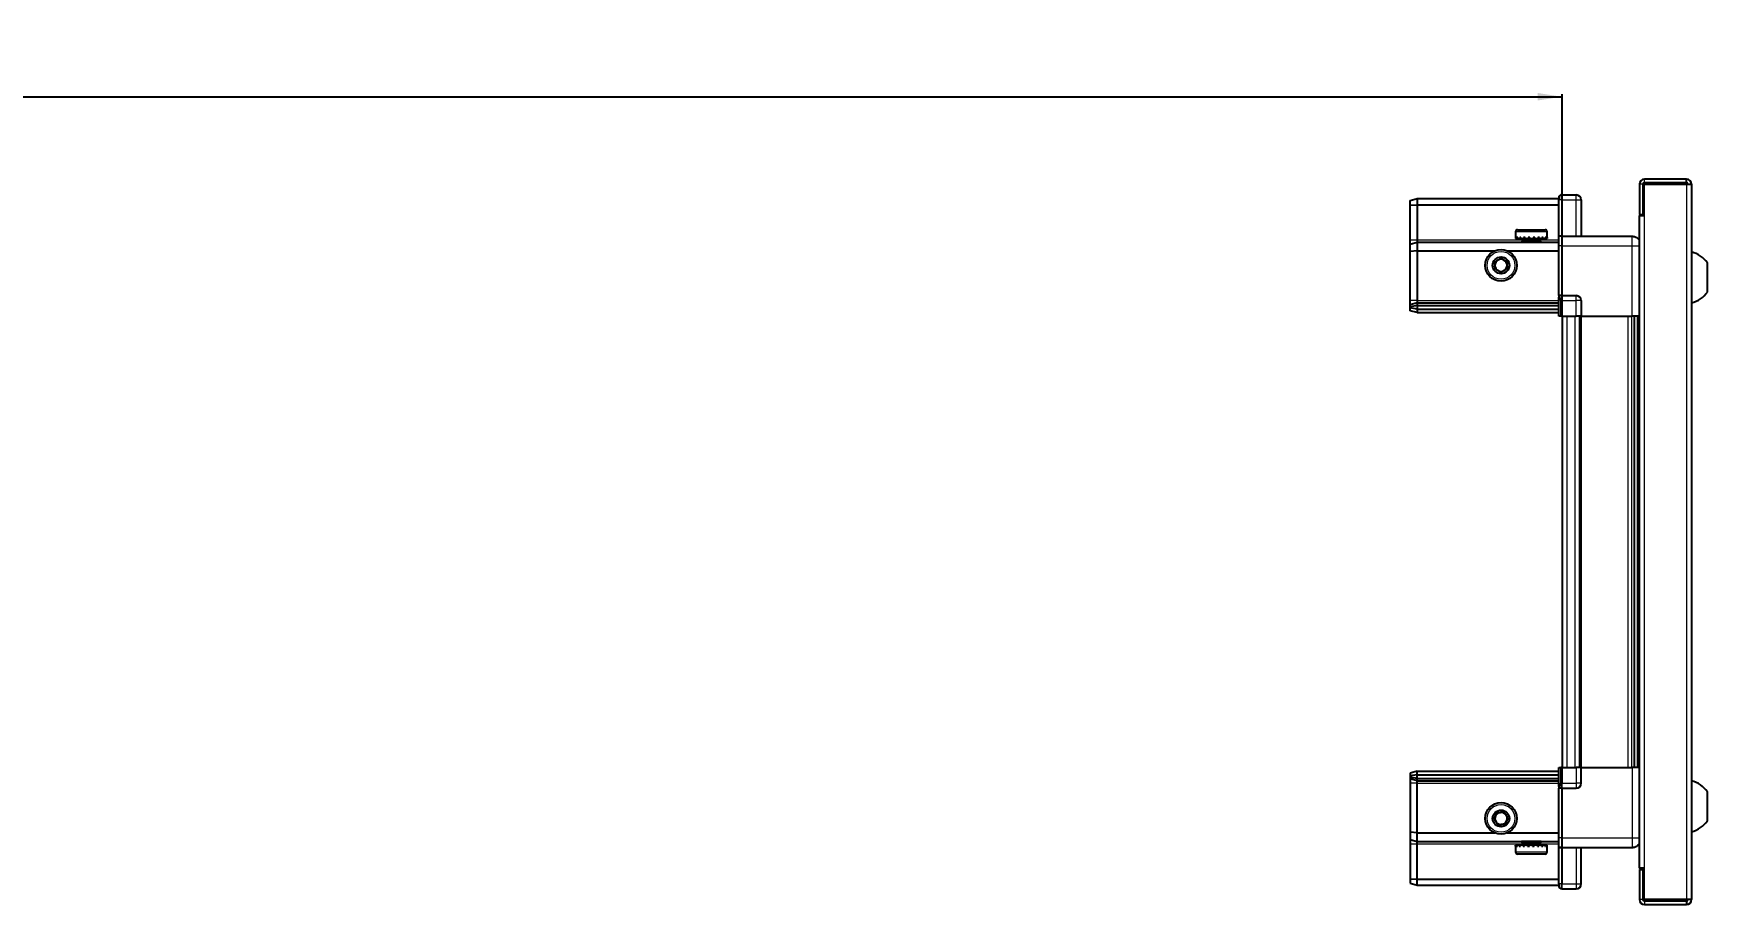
# Model space of a CAD drawing. Header units: millimetres. Extents: x 899 to 4113, y -416 to 1782.
# Drawn here: x 2632 to 3322, y 1344 to 1704 of the extents above; entities that cross this region are included whole.
import ezdxf

# ---------------------------------------------------------------- set-up
doc = ezdxf.new("R2010")
doc.units = ezdxf.units.MM
doc.layers.add('FORMAT', color=7, linetype='Continuous')
doc.styles.add('SLDTEXTSTYLE0', font='TXT', dxfattribs={"width": 0.75})
doc.dimstyles.new('SLDDIMSTYLE0', dxfattribs={"dimtxt": 20, "dimasz": 10, "dimexe": 0, "dimexo": 0.0625, "dimgap": 5, "dimtad": 2, "dimdec": 1, "dimrnd": 1e-09, "dimzin": 12, "dimdsep": 46, "dimtxsty": 'SLDTEXTSTYLE0', "dimsah": 1, "dimcen": 0.09, "dimadec": 0, "dimazin": 3, "dimtfac": 1, "dimtofl": 0, "dimtmove": 0, "dimatfit": 3, "dimfxl": 0, "dimfrac": 2, "dimtolj": 1, "dimtzin": 12, "dimarcsym": 0})

# ---------------------------------------------------------------- blocks, each defined once
blk = doc.blocks.new('_D_4')
at = {"layer": 'FORMAT'}
for p, q in [((1762.2, 1586.94), (1762.2, 1678.43)), ((1762.2, 1677.43), (3262.2, 1677.43)), ((3262.2, 1586.94), (3262.2, 1678.43))]:
    blk.add_line(p, q, dxfattribs=at)
for points in [[(1762.2, 1677.43), (1772.2, 1675.9), (1772.2, 1678.97)], [(3262.2, 1677.43), (3252.2, 1678.97), (3252.2, 1675.9)]]:
    blk.add_solid(points, dxfattribs=at)
at = {"layer": 'FORMAT', "insert": (2482.64, 1703.22), "char_height": 20, "attachment_point": 1, "style": 'SLDTEXTSTYLE0'}
blk.add_mtext('1500', dxfattribs=at)

msp = doc.modelspace()

# ---------------------------------------------------------------- linework, layer by layer
at = {"color": 7, "linetype": 'Continuous', "lineweight": 25}
for p, q in [((3313.45, 1643.43), (3296.15, 1643.43)), ((3313.45, 1641.93), (3313.45, 1643.43)), ((3199.55, 1634.63), (3202.55, 1635.43)), ((3202.55, 1635.43), (3202.55, 1632.93)), ((3202.55, 1635.43), (3260.85, 1635.43)), ((3261.71, 1636.93), (3260.85, 1636.43)), ((3261.71, 1636.93), (3260.85, 1636.43)), ((3260.85, 1636.43), (3260.85, 1634.93)), ((3262.05, 1636.93), (3261.71, 1636.93)), ((3262.05, 1636.93), (3261.71, 1636.93)), ((3262.05, 1636.93), (3262.05, 1636.93)), ((3262.05, 1634.93), (3262.05, 1636.93)), ((3262.05, 1636.93), (3268.05, 1636.93)), ((3294.05, 1641.33), (3294.05, 1628.93)), ((3295.55, 1641.33), (3295.55, 1628.93)), ((3296.05, 1628.43), (3296.05, 1641.33)), ((3296.05, 1641.33), (3313.45, 1641.33)), ((3313.45, 1641.93), (3296.15, 1641.93)), ((3313.45, 1641.33), (3315.55, 1641.33)), ((3315.55, 1641.33), (3315.55, 1346.53)), ((3199.55, 1632.78), (3199.55, 1634.63)), ((3199.55, 1632.78), (3202.55, 1632.93)), ((3199.55, 1618.43), (3199.55, 1632.78)), ((3202.55, 1632.93), (3202.55, 1618.43)), ((3202.55, 1632.93), (3260.85, 1632.93)), ((3260.85, 1620.13), (3260.85, 1634.93)), ((3262.05, 1634.93), (3262.05, 1620.13)), ((3270.05, 1634.93), (3270.05, 1619.93)), ((3293.95, 1628.43), (3293.95, 1359.43)), ((3293.95, 1628.43), (3296.05, 1628.43)), ((3294.05, 1628.93), (3295.55, 1628.93)), ((3243.05, 1621.83), (3243.05, 1618.93)), ((3243.85, 1622.63), (3255.25, 1622.63)), ((3256.05, 1618.93), (3256.05, 1621.83)), ((3199.55, 1616.63), (3199.55, 1618.43)), ((3199.55, 1616.63), (3202.55, 1617.43)), ((3199.55, 1613.6), (3199.55, 1616.63)), ((3202.55, 1618.43), (3202.55, 1617.43)), ((3202.55, 1617.43), (3202.55, 1613.93)), ((3202.55, 1617.43), (3260.85, 1617.43)), ((3243.05, 1618.93), (3243.09, 1618.93)), ((3243.21, 1619.43), (3243.09, 1619.43)), ((3243.09, 1619.43), (3243.09, 1618.93)), ((3243.09, 1618.93), (3243.21, 1618.93)), ((3243.21, 1619.43), (3243.21, 1618.93)), ((3243.21, 1618.93), (3243.62, 1618.93)), ((3243.96, 1619.43), (3243.62, 1619.43)), ((3243.62, 1619.43), (3243.62, 1618.93)), ((3243.62, 1618.93), (3243.96, 1618.93)), ((3243.96, 1619.43), (3243.96, 1618.93)), ((3243.96, 1618.93), (3244.73, 1618.93)), ((3245.25, 1619.43), (3244.73, 1619.43)), ((3244.73, 1619.43), (3244.73, 1618.93)), ((3244.73, 1618.93), (3245.25, 1618.93)), ((3245.15, 1618.93), (3245.15, 1618.83)), ((3245.15, 1618.83), (3253.95, 1618.83)), ((3245.25, 1619.43), (3245.25, 1618.93)), ((3245.25, 1618.93), (3246.31, 1618.93)), ((3245.55, 1618.43), (3246.24, 1617.95)), ((3245.55, 1618.43), (3253.55, 1618.43)), ((3246.24, 1617.95), (3245.55, 1617.47)), ((3245.55, 1617.47), (3245.55, 1617.43)), ((3245.55, 1617.47), (3253.55, 1617.47)), ((3246.24, 1617.95), (3252.86, 1617.95)), ((3246.97, 1619.43), (3246.31, 1619.43)), ((3246.31, 1619.43), (3246.31, 1618.93)), ((3246.31, 1618.93), (3246.97, 1618.93)), ((3246.97, 1619.43), (3246.97, 1618.93)), ((3246.97, 1618.93), (3248.21, 1618.93)), ((3248.94, 1619.43), (3248.21, 1619.43)), ((3248.21, 1619.43), (3248.21, 1618.93)), ((3248.21, 1618.93), (3248.64, 1618.93)), ((3248.64, 1619.43), (3248.64, 1618.93)), ((3248.94, 1619.43), (3248.94, 1618.93)), ((3248.94, 1618.93), (3250.24, 1618.93)), ((3250.97, 1619.43), (3250.24, 1619.43)), ((3250.24, 1619.43), (3250.24, 1618.93)), ((3250.51, 1619.43), (3250.51, 1618.93)), ((3250.51, 1618.93), (3250.97, 1618.93)), ((3250.97, 1619.43), (3250.97, 1618.93)), ((3250.97, 1618.93), (3252.2, 1618.93)), ((3252.86, 1619.43), (3252.2, 1619.43)), ((3252.2, 1619.43), (3252.2, 1618.93)), ((3252.2, 1618.93), (3252.86, 1618.93)), ((3252.86, 1619.43), (3252.86, 1618.93)), ((3252.86, 1618.93), (3253.91, 1618.93)), ((3252.86, 1617.95), (3253.55, 1618.43)), ((3253.55, 1617.47), (3252.86, 1617.95)), ((3253.55, 1617.43), (3253.55, 1617.47)), ((3254.43, 1619.43), (3253.91, 1619.43)), ((3253.91, 1619.43), (3253.91, 1618.93)), ((3253.91, 1618.93), (3254.43, 1618.93)), ((3253.95, 1618.83), (3253.95, 1618.93)), ((3254.43, 1619.43), (3254.43, 1618.93)), ((3254.43, 1618.93), (3255.18, 1618.93)), ((3255.52, 1619.43), (3255.18, 1619.43)), ((3255.18, 1619.43), (3255.18, 1618.93)), ((3255.18, 1618.93), (3255.52, 1618.93)), ((3255.52, 1619.43), (3255.52, 1618.93)), ((3255.52, 1618.93), (3255.91, 1618.93)), ((3256.02, 1619.43), (3255.91, 1619.43)), ((3255.91, 1619.43), (3255.91, 1618.93)), ((3255.91, 1618.93), (3256.02, 1618.93)), ((3256.02, 1619.43), (3256.02, 1618.93)), ((3256.02, 1618.93), (3256.05, 1618.93)), ((3260.85, 1619.93), (3260.85, 1620.13)), ((3262.05, 1619.93), (3260.85, 1619.93)), ((3260.85, 1615.93), (3260.85, 1619.93)), ((3260.85, 1595.63), (3260.85, 1615.93)), ((3262.05, 1620.13), (3262.05, 1619.93)), ((3262.05, 1619.93), (3262.05, 1615.93)), ((3262.05, 1619.93), (3291.05, 1619.93)), ((3262.05, 1615.93), (3262.05, 1595.63)), ((3202.55, 1613.93), (3199.55, 1613.6)), ((3199.55, 1593.43), (3199.55, 1613.6)), ((3202.55, 1613.93), (3202.55, 1593.43)), ((3202.55, 1613.93), (3234.55, 1613.93)), ((3239.55, 1613.93), (3260.85, 1613.93)), ((3322.15, 1596.93), (3322.15, 1608.93)), ((3260.85, 1595.43), (3260.85, 1595.63)), ((3262.05, 1595.43), (3260.85, 1595.43)), ((3260.85, 1595.43), (3260.85, 1594.76)), ((3260.85, 1586.93), (3260.85, 1594.76)), ((3262.05, 1595.63), (3262.05, 1595.43)), ((3262.05, 1593.43), (3262.05, 1595.43)), ((3262.05, 1595.43), (3268.05, 1595.43)), ((3262.05, 1593.43), (3262.05, 1595.43)), ((3199.55, 1591.63), (3199.55, 1593.43)), ((3202.55, 1592.43), (3199.55, 1591.63)), ((3199.55, 1590.89), (3199.55, 1591.63)), ((3202.55, 1591.43), (3199.55, 1590.89)), ((3199.55, 1590.39), (3199.55, 1590.89)), ((3202.55, 1589.93), (3199.55, 1590.39)), ((3199.55, 1589.24), (3199.55, 1590.39)), ((3202.55, 1588.43), (3199.55, 1589.24)), ((3202.55, 1593.43), (3202.55, 1592.43)), ((3202.55, 1592.43), (3202.55, 1591.43)), ((3202.55, 1592.43), (3260.85, 1592.43)), ((3202.55, 1591.43), (3202.55, 1589.93)), ((3202.55, 1591.43), (3260.85, 1591.43)), ((3202.55, 1589.93), (3260.85, 1589.93)), ((3202.55, 1589.93), (3202.55, 1588.43)), ((3202.55, 1588.43), (3260.85, 1588.43)), ((3261.71, 1586.93), (3260.85, 1586.93)), ((3261.71, 1593.43), (3261.71, 1586.93)), ((3262.05, 1586.93), (3261.71, 1586.93)), ((3262.05, 1593.43), (3262.05, 1586.93)), ((3262.05, 1586.93), (3268.05, 1586.93)), ((3262.2, 1586.93), (3262.2, 1400.93)), ((3270.05, 1586.93), (3268.05, 1586.93)), ((3269.4, 1586.93), (3269.4, 1400.93)), ((3270.05, 1593.43), (3270.05, 1586.93)), ((3270.05, 1586.93), (3291.05, 1586.93)), ((3292.07, 1400.93), (3292.07, 1586.93)), ((3292.11, 1400.93), (3292.11, 1586.93)), ((3293.9, 1586.93), (3293.9, 1400.93)), ((3260.85, 1393.11), (3260.85, 1400.93)), ((3260.85, 1400.93), (3261.71, 1400.93)), ((3261.71, 1400.93), (3261.71, 1400.93)), ((3261.71, 1400.93), (3261.71, 1394.43)), ((3262.05, 1400.93), (3261.71, 1400.93)), ((3262.05, 1400.93), (3262.05, 1394.43)), ((3262.05, 1400.93), (3262.05, 1400.93)), ((3262.05, 1400.93), (3262.05, 1394.43)), ((3262.05, 1400.93), (3268.05, 1400.93)), ((3270.05, 1400.93), (3268.05, 1400.93)), ((3270.05, 1394.43), (3270.05, 1400.93)), ((3270.05, 1400.93), (3291.05, 1400.93)), ((3202.55, 1399.43), (3199.55, 1398.63)), ((3199.55, 1398.63), (3199.55, 1397.48)), ((3202.55, 1397.93), (3199.55, 1397.48)), ((3199.55, 1397.48), (3199.55, 1396.98)), ((3202.55, 1396.43), (3199.55, 1396.98)), ((3199.55, 1396.98), (3199.55, 1396.24)), ((3202.55, 1395.43), (3199.55, 1396.24)), ((3199.55, 1396.24), (3199.55, 1394.43)), ((3199.55, 1394.43), (3199.55, 1374.27)), ((3202.55, 1397.93), (3202.55, 1399.43)), ((3202.55, 1399.43), (3260.85, 1399.43)), ((3202.55, 1397.93), (3260.85, 1397.93)), ((3202.55, 1396.43), (3202.55, 1397.93)), ((3202.55, 1396.43), (3260.85, 1396.43)), ((3202.55, 1395.43), (3202.55, 1396.43)), ((3202.55, 1395.43), (3260.85, 1395.43)), ((3202.55, 1394.43), (3202.55, 1395.43)), ((3202.55, 1373.93), (3202.55, 1394.43)), ((3262.05, 1392.43), (3262.05, 1394.43)), ((3260.85, 1393.11), (3260.85, 1392.43)), ((3262.05, 1392.43), (3260.85, 1392.43)), ((3260.85, 1392.23), (3260.85, 1392.43)), ((3260.85, 1371.93), (3260.85, 1392.23)), ((3262.05, 1392.43), (3262.05, 1392.23)), ((3262.05, 1392.43), (3268.05, 1392.43)), ((3262.05, 1392.23), (3262.05, 1371.93)), ((3322.15, 1378.93), (3322.15, 1390.93)), ((3202.55, 1373.93), (3199.55, 1374.27)), ((3199.55, 1374.27), (3199.55, 1371.24)), ((3202.55, 1373.93), (3234.55, 1373.93)), ((3202.55, 1370.43), (3202.55, 1373.93)), ((3239.55, 1373.93), (3260.85, 1373.93)), ((3199.55, 1371.24), (3202.55, 1370.43)), ((3199.55, 1371.24), (3199.55, 1369.43)), ((3199.55, 1369.43), (3199.55, 1355.09)), ((3202.55, 1370.43), (3260.85, 1370.43)), ((3202.55, 1369.43), (3202.55, 1370.43)), ((3202.55, 1354.93), (3202.55, 1369.43)), ((3243.05, 1368.93), (3243.05, 1366.03)), ((3243.07, 1368.93), (3243.05, 1368.93)), ((3243.07, 1368.43), (3243.07, 1368.93)), ((3243.16, 1368.93), (3243.07, 1368.93)), ((3243.07, 1368.43), (3243.16, 1368.43)), ((3243.16, 1368.43), (3243.16, 1368.93)), ((3243.54, 1368.93), (3243.16, 1368.93)), ((3243.54, 1368.43), (3243.54, 1368.93)), ((3243.86, 1368.93), (3243.54, 1368.93)), ((3243.54, 1368.43), (3243.86, 1368.43)), ((3243.86, 1368.43), (3243.86, 1368.93)), ((3244.59, 1368.93), (3243.86, 1368.93)), ((3244.59, 1368.43), (3244.59, 1368.93)), ((3245.1, 1368.93), (3244.59, 1368.93)), ((3244.59, 1368.43), (3245.1, 1368.43)), ((3245.1, 1368.43), (3245.1, 1368.93)), ((3246.14, 1368.93), (3245.1, 1368.93)), ((3245.15, 1369.03), (3245.15, 1368.93)), ((3253.95, 1369.03), (3245.15, 1369.03)), ((3245.55, 1370.43), (3245.55, 1370.4)), ((3245.55, 1370.4), (3246.24, 1369.92)), ((3253.55, 1370.4), (3245.55, 1370.4)), ((3246.24, 1369.92), (3245.55, 1369.43)), ((3253.55, 1369.43), (3245.55, 1369.43)), ((3246.14, 1368.43), (3246.14, 1368.93)), ((3246.79, 1368.93), (3246.14, 1368.93)), ((3246.14, 1368.43), (3246.79, 1368.43)), ((3252.86, 1369.92), (3246.24, 1369.92)), ((3246.79, 1368.43), (3246.79, 1368.93)), ((3248.01, 1368.93), (3246.79, 1368.93)), ((3248.01, 1368.43), (3248.01, 1368.93)), ((3248.51, 1368.93), (3248.01, 1368.93)), ((3248.01, 1368.43), (3248.74, 1368.43)), ((3248.51, 1368.43), (3248.51, 1368.93)), ((3248.74, 1368.43), (3248.74, 1368.93)), ((3250.04, 1368.93), (3248.74, 1368.93)), ((3250.04, 1368.43), (3250.04, 1368.93)), ((3250.04, 1368.43), (3250.77, 1368.43)), ((3250.38, 1368.43), (3250.38, 1368.93)), ((3250.77, 1368.93), (3250.38, 1368.93)), ((3250.77, 1368.43), (3250.77, 1368.93)), ((3252.02, 1368.93), (3250.77, 1368.93)), ((3252.02, 1368.43), (3252.02, 1368.93)), ((3252.69, 1368.93), (3252.02, 1368.93)), ((3252.02, 1368.43), (3252.69, 1368.43)), ((3252.69, 1368.43), (3252.69, 1368.93)), ((3253.76, 1368.93), (3252.69, 1368.93)), ((3252.86, 1369.92), (3253.55, 1370.4)), ((3253.55, 1369.43), (3252.86, 1369.92)), ((3253.55, 1370.4), (3253.55, 1370.43)), ((3253.76, 1368.43), (3253.76, 1368.93)), ((3254.29, 1368.93), (3253.76, 1368.93)), ((3253.76, 1368.43), (3254.29, 1368.43)), ((3253.95, 1368.93), (3253.95, 1369.03)), ((3254.29, 1368.43), (3254.29, 1368.93)), ((3255.08, 1368.93), (3254.29, 1368.93)), ((3255.08, 1368.43), (3255.08, 1368.93)), ((3255.43, 1368.93), (3255.08, 1368.93)), ((3255.08, 1368.43), (3255.43, 1368.43)), ((3255.43, 1368.43), (3255.43, 1368.93)), ((3255.86, 1368.93), (3255.43, 1368.93)), ((3255.86, 1368.43), (3255.86, 1368.93)), ((3256, 1368.93), (3255.86, 1368.93)), ((3255.86, 1368.43), (3256, 1368.43)), ((3256, 1368.43), (3256, 1368.93)), ((3256.05, 1368.93), (3256, 1368.93)), ((3256.05, 1366.03), (3256.05, 1368.93)), ((3260.85, 1367.93), (3260.85, 1371.93)), ((3262.05, 1367.93), (3260.85, 1367.93)), ((3260.85, 1367.73), (3260.85, 1367.93)), ((3260.85, 1352.93), (3260.85, 1367.73)), ((3262.05, 1371.93), (3262.05, 1367.93)), ((3262.05, 1367.93), (3262.05, 1367.73)), ((3262.05, 1367.93), (3291.05, 1367.93)), ((3262.05, 1367.73), (3262.05, 1352.93)), ((3262.05, 1367.73), (3262.05, 1352.93)), ((3270.05, 1352.93), (3270.05, 1367.93)), ((3255.25, 1365.23), (3243.85, 1365.23)), ((3296.05, 1359.43), (3293.95, 1359.43)), ((3296.05, 1346.53), (3296.05, 1359.43)), ((3199.55, 1355.09), (3202.55, 1354.93)), ((3199.55, 1355.09), (3199.55, 1353.24)), ((3199.55, 1353.24), (3202.55, 1352.43)), ((3202.55, 1354.93), (3260.85, 1354.93)), ((3202.55, 1352.43), (3202.55, 1354.93)), ((3202.55, 1352.43), (3260.85, 1352.43)), ((3260.85, 1352.93), (3260.85, 1351.43)), ((3262.05, 1350.93), (3262.05, 1352.93)), ((3294.05, 1358.93), (3295.55, 1358.93)), ((3294.05, 1358.93), (3294.05, 1346.53)), ((3295.55, 1358.93), (3295.55, 1346.53)), ((3260.85, 1351.43), (3261.71, 1350.93)), ((3262.05, 1350.93), (3261.71, 1350.93)), ((3262.05, 1350.93), (3268.05, 1350.93)), ((3313.45, 1346.53), (3296.05, 1346.53)), ((3296.15, 1345.93), (3313.45, 1345.93)), ((3315.55, 1346.53), (3313.45, 1346.53)), ((3313.45, 1345.93), (3313.45, 1344.43)), ((3296.15, 1344.43), (3313.45, 1344.43))]:
    msp.add_line(p, q, dxfattribs=at)
at = {"color": 8, "linetype": 'Continuous', "lineweight": 18}
for p, q in [((3296.15, 1641.93), (3296.15, 1643.43)), ((3268.05, 1634.93), (3268.05, 1636.93)), ((3295.55, 1641.33), (3294.05, 1641.33)), ((3313.45, 1641.33), (3313.45, 1346.53)), ((3262.05, 1634.93), (3260.85, 1634.93)), ((3262.05, 1634.93), (3268.05, 1634.93)), ((3268.05, 1619.93), (3268.05, 1634.93)), ((3268.05, 1634.93), (3270.05, 1634.93)), ((3296.05, 1628.43), (3296.05, 1359.43)), ((3243.05, 1621.83), (3256.05, 1621.83)), ((3199.55, 1618.43), (3202.55, 1618.43)), ((3202.55, 1618.43), (3245.55, 1618.43)), ((3253.55, 1618.43), (3260.85, 1618.43)), ((3260.85, 1620.13), (3262.05, 1620.13)), ((3262.05, 1615.93), (3260.85, 1615.93)), ((3262.05, 1615.93), (3291.05, 1615.93)), ((3291.05, 1586.93), (3291.05, 1615.93)), ((3260.85, 1595.63), (3262.05, 1595.63)), ((3268.05, 1593.43), (3268.05, 1595.43)), ((3202.55, 1593.43), (3199.55, 1593.43)), ((3202.55, 1593.43), (3260.85, 1593.43)), ((3262.05, 1593.43), (3261.71, 1593.43)), ((3262.05, 1593.43), (3268.05, 1593.43)), ((3264.2, 1586.93), (3264.2, 1400.93)), ((3267.4, 1586.93), (3267.4, 1400.93)), ((3268.05, 1586.93), (3268.05, 1593.43)), ((3270.05, 1593.43), (3268.05, 1593.43)), ((3270.05, 1586.93), (3270.05, 1400.93)), ((3289.45, 1400.93), (3289.45, 1586.93)), ((3290.86, 1586.93), (3290.86, 1400.93)), ((3293.31, 1400.93), (3293.31, 1586.93)), ((3262.05, 1400.93), (3261.71, 1400.93)), ((3268.05, 1400.93), (3268.05, 1394.43)), ((3291.05, 1400.93), (3291.05, 1371.93)), ((3202.55, 1394.43), (3199.55, 1394.43)), ((3202.55, 1394.43), (3260.85, 1394.43)), ((3262.05, 1394.43), (3261.71, 1394.43)), ((3262.05, 1394.43), (3268.05, 1394.43)), ((3270.05, 1394.43), (3268.05, 1394.43)), ((3268.05, 1394.43), (3268.05, 1392.43)), ((3262.05, 1392.23), (3260.85, 1392.23)), ((3199.55, 1369.43), (3202.55, 1369.43)), ((3202.55, 1369.43), (3245.55, 1369.43)), ((3256.05, 1366.03), (3243.05, 1366.03)), ((3253.55, 1369.43), (3260.85, 1369.43)), ((3262.05, 1371.93), (3260.85, 1371.93)), ((3262.05, 1367.73), (3260.85, 1367.73)), ((3262.05, 1371.93), (3291.05, 1371.93)), ((3268.05, 1367.93), (3268.05, 1352.93)), ((3262.05, 1352.93), (3260.85, 1352.93)), ((3262.05, 1352.93), (3268.05, 1352.93)), ((3268.05, 1352.93), (3270.05, 1352.93)), ((3268.05, 1352.93), (3268.05, 1350.93)), ((3295.55, 1346.53), (3294.05, 1346.53)), ((3296.15, 1345.93), (3296.15, 1344.43))]:
    msp.add_line(p, q, dxfattribs=at)
at = {"color": 7, "linetype": 'Continuous', "lineweight": 25}
for centre, radius in [((3237.05, 1607.93), 6.5), ((3237.05, 1607.93), 3.46), ((3237.05, 1379.93), 6.5), ((3237.05, 1379.93), 3.46)]:
    msp.add_circle(centre, radius, dxfattribs=at)
at = {"color": 8, "linetype": 'Continuous', "lineweight": 18}
for centre in [(3237.05, 1607.93), (3237.05, 1379.93)]:
    msp.add_circle(centre, 5.7, dxfattribs=at)
at = {"color": 7, "linetype": 'Continuous', "lineweight": 25}
for centre, radius, start, end in [((3296.15, 1641.33), 2.1, 90, 180), ((3313.45, 1641.33), 2.1, 0, 90), ((3268.05, 1634.93), 2, 0, 90), ((3296.15, 1641.33), 0.6, 90, 180), ((3313.45, 1641.33), 0.6, 0, 90), ((3243.85, 1621.83), 0.8, 90, 180), ((3255.25, 1621.83), 0.8, 0, 90), ((3245.15, 1618.43), 0.4, 0, 90), ((3253.95, 1618.43), 0.4, 90, 180), ((3237.05, 1607.93), 2.5, 120.74103, 180.74103), ((3237.05, 1607.93), 2.5, 180.74103, 240.74103), ((3237.05, 1607.93), 2.5, 60.74103, 120.74103), ((3237.05, 1607.93), 2.5, 0.74103, 60.74103), ((3237.05, 1607.93), 2.5, 300.74103, 0.74103), ((3312.52, 1601.91), 11.91, 36.1266, 75.29965), ((3237.05, 1607.93), 2.5, 240.74103, 300.74103), ((3268.05, 1593.43), 2, 0, 90), ((3312.52, 1603.96), 11.91, 284.70035, 323.8734), ((3268.05, 1394.43), 2, 270, 0), ((3312.52, 1383.91), 11.91, 36.1266, 75.29965), ((3237.05, 1379.93), 2.5, 155.91157, 215.91157), ((3237.05, 1379.93), 2.5, 95.91157, 155.91157), ((3237.05, 1379.93), 2.5, 35.91157, 95.91157), ((3237.05, 1379.93), 2.5, 335.91157, 35.91157), ((3237.05, 1379.93), 2.5, 215.91157, 275.91157), ((3237.05, 1379.93), 2.5, 275.91157, 335.91157), ((3312.52, 1385.96), 11.91, 284.70035, 323.8734), ((3243.85, 1366.03), 0.8, 180, 270), ((3245.15, 1369.43), 0.4, 270, 0), ((3253.95, 1369.43), 0.4, 180, 270), ((3255.25, 1366.03), 0.8, 270, 0), ((3268.05, 1352.93), 2, 270, 0), ((3296.15, 1346.53), 2.1, 180, 270), ((3296.15, 1346.53), 0.6, 180, 270), ((3313.45, 1346.53), 0.6, 270, 0), ((3313.45, 1346.53), 2.1, 270, 0)]:
    msp.add_arc(centre, radius, start, end, dxfattribs=at)
for centre, start_param, end_param in [((3258.25, 1593.43), 0, 0.722734), ((3258.25, 1394.43), 5.560451, 6.283185)]:
    msp.add_ellipse(centre, major_axis=(3.46, 0), ratio=0.57735, start_param=start_param, end_param=end_param, dxfattribs=at)
for points, knots in [([(3291.05, 1619.93), (3291.49, 1619.89), (3292.17, 1619.82), (3292.98, 1619.38), (3293.53, 1618.94), (3293.81, 1618.57), (3293.95, 1618.39)], [0, 0, 0, 0, 0.384298, 0.591173, 0.802437, 1, 1, 1, 1]), ([(3234.53, 1609.34), (3234.97, 1609.61), (3235.8, 1610.1), (3236.63, 1610.59), (3237.01, 1610.82)], [0, 0, 0, 0, 0.534686, 1, 1, 1, 1]), ([(3234.57, 1606.46), (3234.57, 1606.58), (3234.56, 1607.18), (3234.54, 1608.18), (3234.53, 1609), (3234.53, 1609.34)], [0, 0, 0, 0, 0.1331247, 0.6370994, 1, 1, 1, 1]), ([(3237.01, 1610.82), (3237.46, 1610.57), (3238.3, 1610.1), (3239.14, 1609.63), (3239.53, 1609.41)], [0, 0, 0, 0, 0.534686, 1, 1, 1, 1]), ([(3239.53, 1609.41), (3239.53, 1609.06), (3239.54, 1608.24), (3239.56, 1607.25), (3239.57, 1606.65), (3239.57, 1606.52)], [0, 0, 0, 0, 0.362901, 0.866875, 1, 1, 1, 1]), ([(3237.09, 1605.05), (3236.64, 1605.3), (3235.79, 1605.77), (3234.96, 1606.24), (3234.57, 1606.46)], [0, 0, 0, 0, 0.5346859, 1, 1, 1, 1]), ([(3239.57, 1606.52), (3239.12, 1606.26), (3238.29, 1605.77), (3237.47, 1605.28), (3237.09, 1605.05)], [0, 0, 0, 0, 0.534686, 1, 1, 1, 1]), ([(3293.9, 1586.93), (3293.86, 1586.93), (3293.64, 1586.93), (3292.92, 1586.93), (3291.96, 1586.93), (3291.31, 1586.93), (3291.05, 1586.93)], [0, 0, 0, 0, 0.071707, 0.420979, 0.770251, 1, 1, 1, 1]), ([(3293.9, 1400.93), (3293.86, 1400.93), (3293.64, 1400.93), (3292.92, 1400.93), (3291.96, 1400.93), (3291.31, 1400.93), (3291.05, 1400.93)], [0, 0, 0, 0, 0.0717073, 0.4209791, 0.7702508, 1, 1, 1, 1]), ([(3234.18, 1379.64), (3234.39, 1380.11), (3234.78, 1380.99), (3235.17, 1381.86), (3235.36, 1382.27)], [0, 0, 0, 0, 0.534686, 1, 1, 1, 1]), ([(3235.36, 1382.27), (3235.7, 1382.31), (3236.52, 1382.39), (3237.51, 1382.49), (3238.1, 1382.56), (3238.23, 1382.57)], [0, 0, 0, 0, 0.362901, 0.866875, 1, 1, 1, 1]), ([(3238.23, 1382.57), (3238.53, 1382.15), (3239.09, 1381.37), (3239.66, 1380.59), (3239.92, 1380.23)], [0, 0, 0, 0, 0.534686, 1, 1, 1, 1]), ([(3239.92, 1380.23), (3239.71, 1379.76), (3239.32, 1378.88), (3238.92, 1378), (3238.74, 1377.6)], [0, 0, 0, 0, 0.534686, 1, 1, 1, 1]), ([(3235.87, 1377.3), (3235.57, 1377.72), (3235, 1378.5), (3234.44, 1379.27), (3234.18, 1379.64)], [0, 0, 0, 0, 0.5346859, 1, 1, 1, 1]), ([(3238.74, 1377.6), (3238.62, 1377.58), (3238.02, 1377.52), (3237.03, 1377.42), (3236.21, 1377.33), (3235.87, 1377.3)], [0, 0, 0, 0, 0.133125, 0.637099, 1, 1, 1, 1]), ([(3291.05, 1367.93), (3291.49, 1367.98), (3292.17, 1368.05), (3292.98, 1368.49), (3293.53, 1368.93), (3293.81, 1369.3), (3293.95, 1369.48)], [0, 0, 0, 0, 0.3842982, 0.5911726, 0.8024372, 1, 1, 1, 1])]:
    msp.add_open_spline(points, degree=3, knots=knots, dxfattribs=at)
at = {"color": 8, "linetype": 'Continuous', "lineweight": 18}
for points in [[(3291.05, 1615.93), (3291.05, 1616.46), (3291.05, 1617.51), (3291.05, 1618.83), (3291.05, 1619.75), (3291.05, 1619.87), (3291.05, 1619.93)], [(3291.05, 1371.93), (3291.05, 1371.41), (3291.05, 1370.36), (3291.05, 1369.04), (3291.05, 1368.11), (3291.05, 1367.99), (3291.05, 1367.93)]]:
    msp.add_open_spline(points, degree=3, dxfattribs=at)
for points in [[(3291.05, 1615.93), (3291.49, 1615.93), (3292.17, 1615.93), (3292.98, 1615.93), (3293.53, 1615.93), (3293.81, 1615.93), (3293.95, 1615.93)], [(3291.05, 1371.93), (3291.49, 1371.93), (3292.17, 1371.93), (3292.98, 1371.93), (3293.53, 1371.93), (3293.81, 1371.93), (3293.95, 1371.93)]]:
    msp.add_open_spline(points, degree=3, knots=[0, 0, 0, 0, 0.384298, 0.591173, 0.802437, 1, 1, 1, 1], dxfattribs=at)

# ---------------------------------------------------------------- dimensions: what is measured, and where the dimension line sits
at = {"layer": 'FORMAT'}
dim = msp.add_linear_dim(base=(3262.2, 1677.43), p1=(1762.2, 1586.93), p2=(3262.2, 1586.93), angle=0, dimstyle='SLDDIMSTYLE0', dxfattribs=at)
dim.commit()
dim.dimension.update_dxf_attribs({"geometry": '_D_4', "text_midpoint": (2512.2, 1677.43), "dimtype": 160})

doc.saveas('drawing.dxf')
